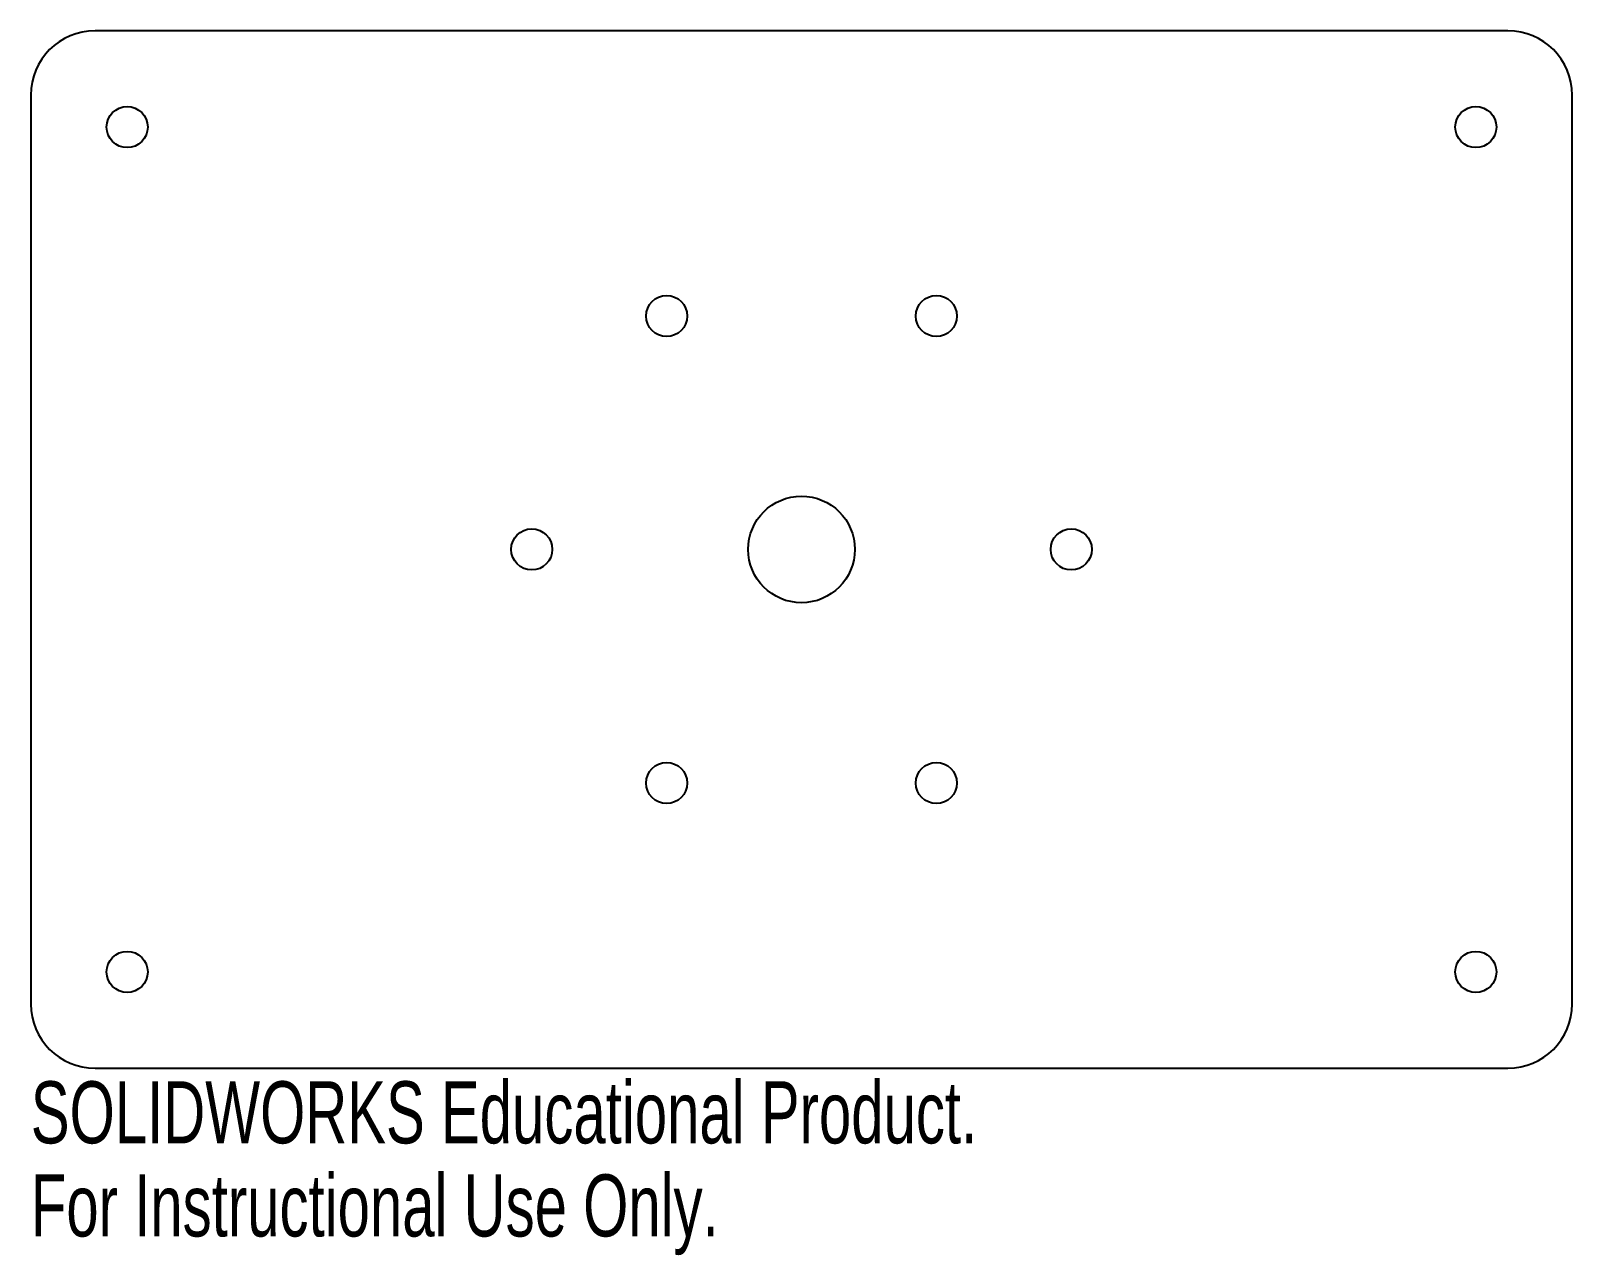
# Model space of a CAD drawing. Header units: millimetres. Extents: x 0 to 120, y -15 to 81.
import ezdxf

# ---------------------------------------------------------------- set-up
doc = ezdxf.new("R2010")
doc.units = ezdxf.units.MM
doc.styles.add('SLDTEXTSTYLE0', font='TXT', dxfattribs={"width": 0.7})

msp = doc.modelspace()

# ---------------------------------------------------------------- linework, layer by layer
at = {"color": 7, "linetype": 'Continuous', "lineweight": 25}
for p, q in [((115, 80.79), (5, 80.79)), ((0, 75.79), (0, 5)), ((120, 5), (120, 75.79)), ((5, 0), (115, 0))]:
    msp.add_line(p, q, dxfattribs=at)
for centre, radius in [((7.5, 73.29), 1.6), ((112.5, 73.29), 1.6), ((49.5, 58.58), 1.6), ((70.5, 58.58), 1.6), ((60, 40.4), 4.15), ((39, 40.4), 1.6), ((81, 40.4), 1.6), ((49.5, 22.21), 1.6), ((70.5, 22.21), 1.6), ((7.5, 7.5), 1.6), ((112.5, 7.5), 1.6)]:
    msp.add_circle(centre, radius, dxfattribs=at)
for centre, start, end in [((5, 75.79), 90, 180), ((115, 75.79), 0, 90), ((5, 5), 180, 270), ((115, 5), 270, 0)]:
    msp.add_arc(centre, 5, start, end, dxfattribs=at)

# ---------------------------------------------------------------- texts
at = {"color": 7, "linetype": 'Continuous', "char_height": 4.8336, "attachment_point": 1, "style": 'SLDTEXTSTYLE0'}
for s, insert in [('SOLIDWORKS Educational Product.', (0, -1.02)), ('For Instructional Use Only.', (0, -8.27))]:
    msp.add_mtext(s, dxfattribs=dict(at, insert=insert))

doc.saveas('drawing.dxf')
